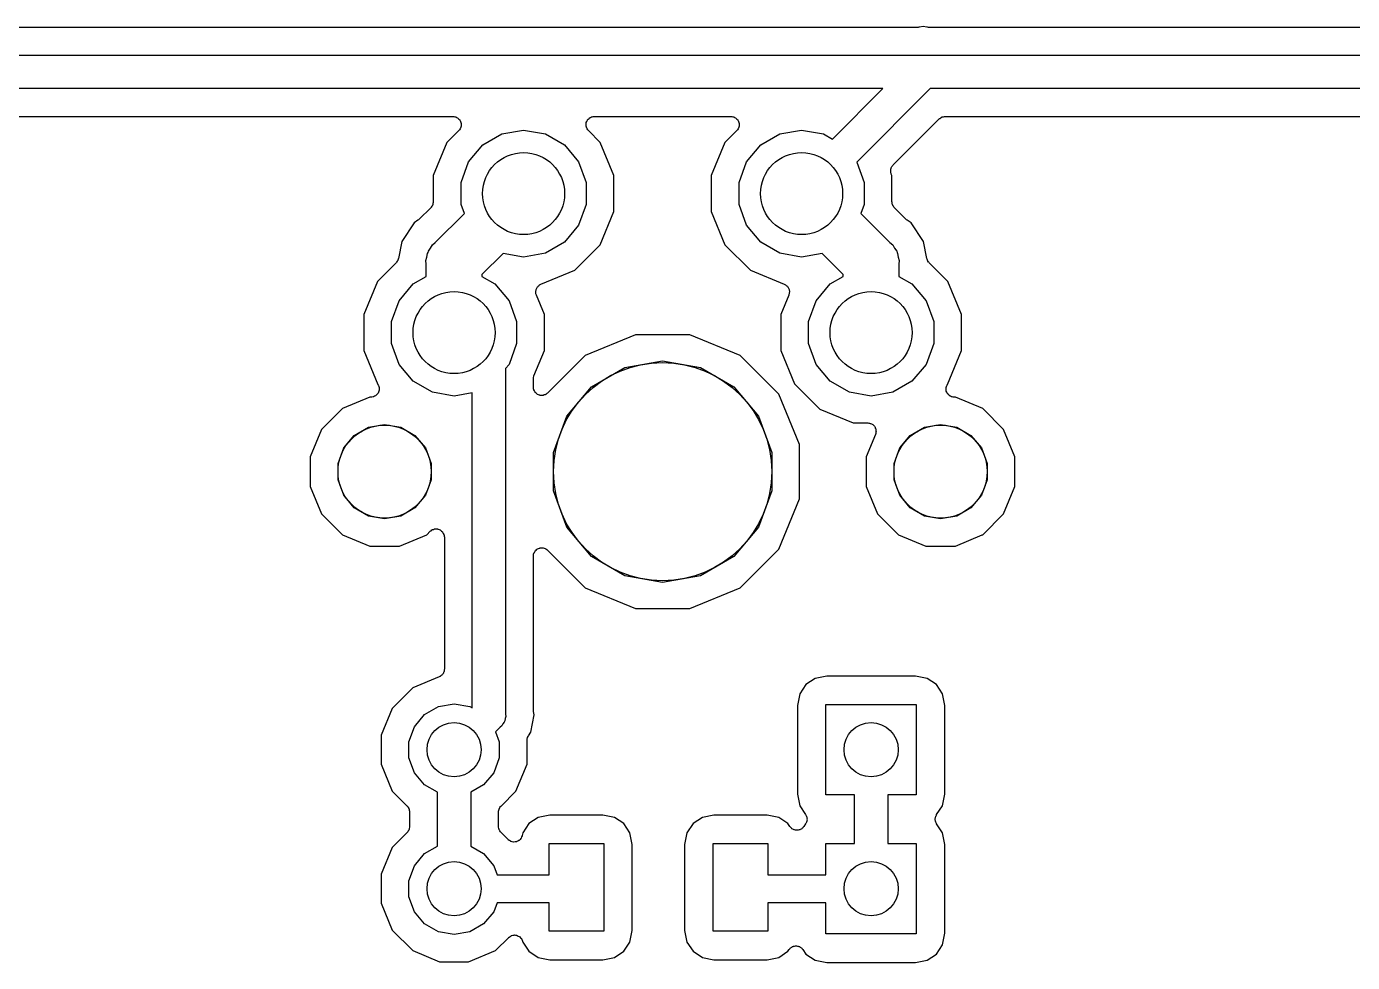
# Model space of a CAD drawing. Extents: x 24 to 196, y -189 to -31.
# Drawn here: x 117.92 to 142.15, y -71.2 to -54.1 of the extents above; entities that cross this region are included whole.
import ezdxf

# ---------------------------------------------------------------- set-up
doc = ezdxf.new("R2010")
doc.units = 0
doc.header["$MEASUREMENT"] = 0
doc.layers.add('BLACK', color=7, linetype='CONTINUOUS')

msp = doc.modelspace()

# ---------------------------------------------------------------- linework, layer by layer
at = {"layer": 'BLACK', "linetype": 'CONTINUOUS'}
for p, q in [((134.207, -54.1147), (116.935, -54.1147)), ((134.222, -54.1121), (134.207, -54.1147)), ((134.237, -54.1118), (134.222, -54.1121)), ((134.302, -54.0988), (134.237, -54.1118)), ((134.368, -54.1118), (134.302, -54.0988)), ((134.383, -54.1121), (134.368, -54.1118)), ((134.398, -54.1147), (134.383, -54.1121)), ((147.215, -54.1147), (134.398, -54.1147)), ((116.853, -54.6227), (134.262, -54.6227)), ((134.262, -54.6227), (134.276, -54.6192)), ((134.276, -54.6192), (134.316, -54.6227)), ((134.316, -54.6227), (147.297, -54.6227)), ((133.567, -55.2323), (116.966, -55.2323)), ((132.643, -56.1555), (133.567, -55.2323)), ((134.429, -55.2323), (133.087, -56.5743)), ((147.184, -55.2323), (134.429, -55.2323)), ((117.24, -55.7403), (125.707, -55.7403)), ((125.707, -55.7403), (125.727, -55.7438)), ((125.727, -55.7438), (125.746, -55.7455)), ((125.746, -55.7455), (125.752, -55.7483)), ((125.752, -55.7483), (125.759, -55.7495)), ((125.759, -55.7495), (125.776, -55.7594)), ((125.776, -55.7594), (125.794, -55.7679)), ((125.794, -55.7679), (125.799, -55.7726)), ((125.799, -55.7726), (125.805, -55.776)), ((125.805, -55.776), (125.818, -55.7912)), ((125.818, -55.7912), (125.832, -55.8053)), ((125.839, -55.9689), (125.826, -55.9842)), ((125.832, -55.8053), (125.835, -55.8114)), ((125.835, -55.8114), (125.839, -55.8165)), ((125.839, -55.8165), (125.846, -55.8352)), ((125.841, -55.9626), (125.839, -55.9689)), ((125.845, -55.9571), (125.841, -55.9626)), ((125.85, -55.9379), (125.845, -55.9571)), ((125.846, -55.8352), (125.854, -55.8533)), ((125.857, -55.9192), (125.85, -55.9379)), ((125.854, -55.8533), (125.855, -55.8599)), ((125.855, -55.8599), (125.857, -55.8662)), ((125.857, -55.8662), (125.857, -55.8862)), ((125.857, -55.8862), (125.859, -55.906)), ((125.859, -55.906), (125.857, -55.9125)), ((125.857, -55.9125), (125.857, -55.9192)), ((128.141, -55.906), (128.143, -55.8862)), ((128.143, -55.9125), (128.141, -55.906)), ((128.143, -55.8662), (128.145, -55.8599)), ((128.143, -55.8862), (128.143, -55.8662)), ((128.143, -55.9192), (128.143, -55.9125)), ((128.15, -55.9379), (128.143, -55.9192)), ((128.145, -55.8599), (128.146, -55.8533)), ((128.146, -55.8533), (128.154, -55.8352)), ((128.155, -55.9571), (128.15, -55.9379)), ((128.154, -55.8352), (128.161, -55.8165)), ((128.159, -55.9626), (128.155, -55.9571)), ((128.161, -55.9689), (128.159, -55.9626)), ((128.161, -55.8165), (128.165, -55.8114)), ((128.174, -55.9842), (128.161, -55.9689)), ((128.165, -55.8114), (128.168, -55.8053)), ((128.168, -55.8053), (128.182, -55.7912)), ((128.182, -55.7912), (128.195, -55.776)), ((128.195, -55.776), (128.201, -55.7726)), ((128.201, -55.7726), (128.206, -55.7679)), ((128.206, -55.7679), (128.224, -55.7594)), ((128.224, -55.7594), (128.241, -55.7495)), ((128.241, -55.7495), (128.248, -55.7483)), ((128.248, -55.7483), (128.254, -55.7455)), ((128.254, -55.7455), (128.273, -55.7438)), ((128.273, -55.7438), (128.293, -55.7403)), ((128.293, -55.7403), (130.787, -55.7403)), ((130.787, -55.7403), (130.807, -55.7438)), ((130.807, -55.7438), (130.826, -55.7455)), ((130.826, -55.7455), (130.832, -55.7483)), ((130.832, -55.7483), (130.839, -55.7495)), ((130.839, -55.7495), (130.856, -55.7594)), ((130.856, -55.7594), (130.874, -55.7679)), ((130.874, -55.7679), (130.879, -55.7726)), ((130.879, -55.7726), (130.885, -55.776)), ((130.885, -55.776), (130.898, -55.7912)), ((130.898, -55.7912), (130.912, -55.8053)), ((130.919, -55.9689), (130.906, -55.9842)), ((130.912, -55.8053), (130.915, -55.8114)), ((130.915, -55.8114), (130.919, -55.8165)), ((130.919, -55.8165), (130.926, -55.8352)), ((130.921, -55.9626), (130.919, -55.9689)), ((130.925, -55.9571), (130.921, -55.9626)), ((130.93, -55.9379), (130.925, -55.9571)), ((130.926, -55.8352), (130.934, -55.8533)), ((130.937, -55.9192), (130.93, -55.9379)), ((130.934, -55.8533), (130.935, -55.8599)), ((130.935, -55.8599), (130.937, -55.8662)), ((130.937, -55.8662), (130.937, -55.8862)), ((130.937, -55.8862), (130.939, -55.906)), ((130.939, -55.906), (130.937, -55.9125)), ((130.937, -55.9125), (130.937, -55.9192)), ((133.752, -56.6272), (134.595, -55.7849)), ((134.595, -55.7849), (134.6, -55.7811)), ((134.6, -55.7811), (134.604, -55.776)), ((134.604, -55.776), (134.622, -55.766)), ((134.622, -55.766), (134.638, -55.7546)), ((134.638, -55.7546), (134.644, -55.7528)), ((134.644, -55.7528), (134.65, -55.7495)), ((134.65, -55.7495), (134.67, -55.746)), ((134.67, -55.746), (134.689, -55.7409)), ((134.689, -55.7409), (134.696, -55.7415)), ((134.696, -55.7415), (134.702, -55.7403)), ((134.702, -55.7403), (146.91, -55.7403)), ((125.815, -56.0005), (125.6, -56.2148)), ((125.826, -55.9842), (125.815, -56.0005)), ((126.254, -56.2609), (126.603, -56.0594)), ((126.603, -56.0594), (127, -55.9894)), ((127, -55.9894), (127.397, -56.0594)), ((127.397, -56.0594), (127.746, -56.2609)), ((128.185, -56.0005), (128.174, -55.9842)), ((128.4, -56.2148), (128.185, -56.0005)), ((130.895, -56.0005), (130.68, -56.2148)), ((130.906, -55.9842), (130.895, -56.0005)), ((131.334, -56.2609), (131.683, -56.0594)), ((131.683, -56.0594), (132.08, -55.9894)), ((132.08, -55.9894), (132.477, -56.0594)), ((132.477, -56.0594), (132.643, -56.1555)), ((125.6, -56.2148), (125.349, -56.8216)), ((125.995, -56.5697), (126.254, -56.2609)), ((127.746, -56.2609), (128.005, -56.5697)), ((128.651, -56.8216), (128.4, -56.2148)), ((130.68, -56.2148), (130.429, -56.8216)), ((131.075, -56.5697), (131.334, -56.2609)), ((125.857, -56.9485), (125.995, -56.5697)), ((128.005, -56.5697), (128.143, -56.9485)), ((130.937, -56.9485), (131.075, -56.5697)), ((133.087, -56.5743), (133.223, -56.9485)), ((133.713, -56.7056), (133.715, -56.6891)), ((133.715, -56.6891), (133.719, -56.6802)), ((133.719, -56.6802), (133.722, -56.6705)), ((133.722, -56.6705), (133.731, -56.6569)), ((133.731, -56.6569), (133.739, -56.6422)), ((133.739, -56.6422), (133.747, -56.6354)), ((133.747, -56.6354), (133.752, -56.6272)), ((125.349, -56.8216), (125.349, -57.301)), ((128.651, -57.4784), (128.651, -56.8216)), ((130.429, -56.8216), (130.429, -57.4784)), ((133.708, -56.7217), (133.713, -56.7056)), ((133.709, -56.7316), (133.708, -56.7217)), ((133.708, -56.7416), (133.709, -56.7316)), ((133.711, -56.7578), (133.708, -56.7416)), ((133.713, -56.7744), (133.711, -56.7578)), ((133.717, -56.7835), (133.713, -56.7744)), ((133.719, -56.7933), (133.717, -56.7835)), ((133.731, -56.8216), (133.719, -56.7933)), ((133.731, -57.301), (133.731, -56.8216)), ((125.857, -57.3515), (125.857, -56.9485)), ((128.143, -56.9485), (128.143, -57.3515)), ((130.937, -57.3515), (130.937, -56.9485)), ((133.223, -56.9485), (133.223, -57.3515)), ((125.304, -57.4088), (125.093, -57.6202)), ((125.308, -57.4033), (125.304, -57.4088)), ((125.313, -57.399), (125.308, -57.4033)), ((125.323, -57.3817), (125.313, -57.399)), ((125.335, -57.3654), (125.323, -57.3817)), ((125.336, -57.359), (125.335, -57.3654)), ((125.34, -57.3532), (125.336, -57.359)), ((125.343, -57.3335), (125.34, -57.3532)), ((125.348, -57.3143), (125.343, -57.3335)), ((125.349, -57.301), (125.348, -57.3076)), ((125.348, -57.3076), (125.348, -57.3143)), ((125.917, -57.5151), (125.857, -57.3515)), ((128.143, -57.3515), (128.005, -57.7303)), ((131.075, -57.7303), (130.937, -57.3515)), ((133.223, -57.3515), (133.163, -57.5151)), ((133.732, -57.3076), (133.731, -57.301)), ((133.732, -57.3143), (133.732, -57.3076)), ((133.737, -57.3335), (133.732, -57.3143)), ((133.74, -57.3532), (133.737, -57.3335)), ((133.744, -57.359), (133.74, -57.3532)), ((133.745, -57.3654), (133.744, -57.359)), ((133.757, -57.3817), (133.745, -57.3654)), ((133.767, -57.399), (133.757, -57.3817)), ((133.772, -57.4033), (133.767, -57.399)), ((133.776, -57.4088), (133.772, -57.4033)), ((133.987, -57.6202), (133.776, -57.4088)), ((125.07, -57.6392), (124.998, -57.6875)), ((125.081, -57.6288), (125.07, -57.6392)), ((125.093, -57.6202), (125.081, -57.6288)), ((125.386, -58.0451), (125.917, -57.5151)), ((128.4, -58.0852), (128.651, -57.4784)), ((130.429, -57.4784), (130.68, -58.0852)), ((133.163, -57.5151), (133.694, -58.0451)), ((133.999, -57.6288), (133.987, -57.6202)), ((134.01, -57.6392), (133.999, -57.6288)), ((134.082, -57.6875), (134.01, -57.6392)), ((124.998, -57.6875), (124.773, -58.0236)), ((128.005, -57.7303), (127.746, -58.0391)), ((131.334, -58.0391), (131.075, -57.7303)), ((134.307, -58.0236), (134.082, -57.6875)), ((124.773, -58.0236), (124.711, -58.3347)), ((125.262, -58.202), (125.301, -58.1468)), ((125.301, -58.1468), (125.335, -58.0884)), ((125.335, -58.0884), (125.386, -58.0451)), ((127.746, -58.0391), (127.397, -58.2406)), ((127.935, -58.5497), (128.4, -58.0852)), ((130.68, -58.0852), (131.145, -58.5497)), ((131.683, -58.2406), (131.334, -58.0391)), ((133.694, -58.0451), (133.745, -58.0884)), ((133.745, -58.0884), (133.779, -58.1468)), ((133.779, -58.1468), (133.818, -58.202)), ((134.369, -58.3347), (134.307, -58.0236)), ((124.691, -58.3878), (124.679, -58.4015)), ((124.694, -58.38), (124.691, -58.3878)), ((124.699, -58.3732), (124.694, -58.38)), ((124.702, -58.362), (124.699, -58.3732)), ((124.705, -58.3571), (124.702, -58.362)), ((124.706, -58.349), (124.705, -58.3571)), ((124.71, -58.3385), (124.706, -58.349)), ((124.711, -58.3347), (124.71, -58.3385)), ((125.216, -58.375), (125.234, -58.31)), ((125.222, -58.4422), (125.216, -58.375)), ((125.234, -58.31), (125.245, -58.2436)), ((125.245, -58.2436), (125.257, -58.2239)), ((125.257, -58.2239), (125.262, -58.202)), ((126.624, -58.2443), (126.238, -58.6304)), ((127, -58.3106), (126.624, -58.2443)), ((127.397, -58.2406), (127, -58.3106)), ((132.08, -58.3106), (131.683, -58.2406)), ((132.456, -58.2443), (132.08, -58.3106)), ((132.842, -58.6304), (132.456, -58.2443)), ((133.818, -58.202), (133.823, -58.2239)), ((133.823, -58.2239), (133.835, -58.2436)), ((133.835, -58.2436), (133.846, -58.31)), ((133.846, -58.31), (133.864, -58.375)), ((133.864, -58.375), (133.858, -58.4422)), ((134.37, -58.3385), (134.369, -58.3347)), ((134.374, -58.349), (134.37, -58.3385)), ((134.375, -58.357), (134.374, -58.349)), ((134.378, -58.362), (134.375, -58.357)), ((134.381, -58.3732), (134.378, -58.362)), ((134.386, -58.38), (134.381, -58.3732)), ((134.389, -58.3878), (134.386, -58.38)), ((134.401, -58.4015), (134.389, -58.3878)), ((124.669, -58.4165), (124.33, -58.7548)), ((124.678, -58.4033), (124.669, -58.4165)), ((124.679, -58.4015), (124.678, -58.4029)), ((124.678, -58.4029), (124.678, -58.4033)), ((125.222, -58.6635), (125.222, -58.4422)), ((126.238, -58.6304), (126.238, -58.6635)), ((127.316, -58.8062), (127.935, -58.5497)), ((131.145, -58.5497), (131.764, -58.8062)), ((132.842, -58.6635), (132.842, -58.6304)), ((133.858, -58.4422), (133.858, -58.6635)), ((134.402, -58.4029), (134.401, -58.4015)), ((134.402, -58.4033), (134.402, -58.4029)), ((134.411, -58.4165), (134.402, -58.4033)), ((134.75, -58.7548), (134.411, -58.4165)), ((124.33, -58.7548), (124.079, -59.3616)), ((124.725, -59.1097), (124.984, -58.8009)), ((124.984, -58.8009), (125.222, -58.6635)), ((126.238, -58.6635), (126.476, -58.8009)), ((126.476, -58.8009), (126.735, -59.1097)), ((127.235, -58.8893), (127.239, -58.8766)), ((127.239, -58.8766), (127.247, -58.866)), ((127.247, -58.866), (127.253, -58.8542)), ((127.253, -58.8542), (127.263, -58.8452)), ((127.263, -58.8452), (127.271, -58.8346)), ((127.271, -58.8346), (127.283, -58.8275)), ((127.283, -58.8275), (127.292, -58.8184)), ((127.292, -58.8184), (127.305, -58.8133)), ((127.305, -58.8133), (127.316, -58.8062)), ((131.764, -58.8062), (131.775, -58.8133)), ((131.775, -58.8133), (131.788, -58.8184)), ((131.788, -58.8184), (131.797, -58.8275)), ((131.797, -58.8275), (131.809, -58.8346)), ((131.809, -58.8346), (131.817, -58.8452)), ((131.817, -58.8452), (131.827, -58.8542)), ((131.827, -58.8542), (131.833, -58.866)), ((131.833, -58.866), (131.841, -58.8766)), ((131.841, -58.8766), (131.845, -58.8893)), ((132.345, -59.1097), (132.604, -58.8009)), ((132.604, -58.8009), (132.842, -58.6635)), ((133.858, -58.6635), (134.096, -58.8009)), ((134.096, -58.8009), (134.355, -59.1097)), ((135.001, -59.3616), (134.75, -58.7548)), ((124.587, -59.4885), (124.725, -59.1097)), ((126.735, -59.1097), (126.873, -59.4885)), ((127.222, -58.9536), (127.224, -58.9404)), ((127.225, -58.9666), (127.222, -58.9536)), ((127.223, -58.9271), (127.227, -58.9144)), ((127.224, -58.9404), (127.223, -58.9271)), ((127.225, -58.98), (127.225, -58.9666)), ((127.231, -58.9923), (127.225, -58.98)), ((127.227, -58.9144), (127.229, -58.9012)), ((127.229, -58.9012), (127.235, -58.8893)), ((127.233, -59.0053), (127.231, -58.9923)), ((127.381, -59.3616), (127.233, -59.0053)), ((131.847, -59.0053), (131.699, -59.3616)), ((131.845, -58.8893), (131.851, -58.9012)), ((131.849, -58.9923), (131.847, -59.0053)), ((131.855, -58.98), (131.849, -58.9923)), ((131.851, -58.9012), (131.853, -58.9144)), ((131.853, -58.9144), (131.857, -58.9271)), ((131.858, -58.9536), (131.855, -58.9666)), ((131.855, -58.9666), (131.855, -58.98)), ((131.857, -58.9271), (131.856, -58.9404)), ((131.856, -58.9404), (131.858, -58.9536)), ((132.207, -59.4885), (132.345, -59.1097)), ((134.355, -59.1097), (134.493, -59.4885)), ((124.079, -59.3616), (124.079, -60.0184)), ((127.381, -60.0184), (127.381, -59.3616)), ((131.699, -59.3616), (131.699, -60.0184)), ((135.001, -60.0184), (135.001, -59.3616)), ((124.587, -59.8915), (124.587, -59.4885)), ((126.873, -59.4885), (126.873, -59.8915)), ((132.207, -59.8915), (132.207, -59.4885)), ((134.493, -59.4885), (134.493, -59.8915)), ((129.042, -59.7281), (128.123, -60.109)), ((130.038, -59.7281), (129.042, -59.7281)), ((130.957, -60.109), (130.038, -59.7281)), ((124.079, -60.0184), (124.335, -60.636)), ((124.725, -60.2703), (124.587, -59.8915)), ((126.873, -59.8915), (126.735, -60.2703)), ((127.189, -60.481), (127.381, -60.0184)), ((131.699, -60.0184), (131.95, -60.6252)), ((132.345, -60.2703), (132.207, -59.8915)), ((134.493, -59.8915), (134.355, -60.2703)), ((134.745, -60.636), (135.001, -60.0184)), ((124.984, -60.5791), (124.725, -60.2703)), ((126.735, -60.2703), (126.67, -60.3482)), ((128.123, -60.109), (127.438, -60.7938)), ((128.239, -60.679), (128.848, -60.3274)), ((128.848, -60.3274), (129.54, -60.2053)), ((129.54, -60.2053), (130.232, -60.3274)), ((130.232, -60.3274), (130.841, -60.679)), ((131.661, -60.8128), (130.957, -60.109)), ((132.604, -60.5791), (132.345, -60.2703)), ((134.355, -60.2703), (134.096, -60.5791)), ((126.67, -60.3482), (126.67, -66.6617)), ((127.178, -60.5326), (127.183, -60.51)), ((127.178, -60.536), (127.178, -60.5326)), ((127.178, -60.5393), (127.178, -60.536)), ((127.178, -60.6861), (127.178, -60.5393)), ((127.183, -60.51), (127.187, -60.4872)), ((127.187, -60.4872), (127.189, -60.4842)), ((127.189, -60.4842), (127.189, -60.481)), ((124.333, -60.8061), (124.319, -60.8202)), ((124.336, -60.8), (124.333, -60.8061)), ((124.335, -60.636), (124.34, -60.6425)), ((124.34, -60.7949), (124.336, -60.8)), ((124.34, -60.6425), (124.343, -60.6488)), ((124.347, -60.7762), (124.34, -60.7949)), ((124.343, -60.6488), (124.346, -60.6543)), ((124.346, -60.6543), (124.352, -60.6735)), ((124.356, -60.7581), (124.347, -60.7762)), ((124.352, -60.6735), (124.358, -60.6922)), ((124.358, -60.7452), (124.356, -60.7515)), ((124.356, -60.7515), (124.356, -60.7581)), ((124.358, -60.6922), (124.358, -60.6989)), ((124.358, -60.6989), (124.36, -60.7054)), ((124.36, -60.7054), (124.358, -60.7252)), ((124.358, -60.7252), (124.358, -60.7452)), ((125.333, -60.7806), (124.984, -60.5791)), ((125.73, -60.8506), (125.333, -60.7806)), ((126.06, -60.7924), (125.73, -60.8506)), ((126.06, -66.5474), (126.06, -60.7924)), ((127.181, -60.7057), (127.178, -60.6861)), ((127.183, -60.7255), (127.181, -60.7057)), ((127.186, -60.7316), (127.183, -60.7255)), ((127.187, -60.7382), (127.186, -60.7316)), ((127.197, -60.7554), (127.187, -60.7382)), ((127.205, -60.7735), (127.197, -60.7554)), ((127.21, -60.7782), (127.205, -60.7735)), ((127.213, -60.784), (127.21, -60.7782)), ((127.229, -60.7968), (127.213, -60.784)), ((127.243, -60.8109), (127.229, -60.7968)), ((127.249, -60.8137), (127.243, -60.8109)), ((127.254, -60.818), (127.249, -60.8137)), ((127.422, -60.8052), (127.406, -60.818)), ((127.438, -60.7938), (127.422, -60.8052)), ((127.787, -61.2177), (128.239, -60.679)), ((130.841, -60.679), (131.293, -61.2177)), ((132.042, -61.7323), (131.661, -60.8128)), ((131.95, -60.6252), (132.415, -61.0897)), ((132.953, -60.7806), (132.604, -60.5791)), ((133.35, -60.8506), (132.953, -60.7806)), ((133.747, -60.7806), (133.35, -60.8506)), ((134.096, -60.5791), (133.747, -60.7806)), ((134.72, -60.7054), (134.722, -60.6989)), ((134.722, -60.7252), (134.72, -60.7054)), ((134.722, -60.6922), (134.728, -60.6735)), ((134.722, -60.6989), (134.722, -60.6922)), ((134.722, -60.7452), (134.722, -60.7252)), ((134.724, -60.7515), (134.722, -60.7452)), ((134.724, -60.7581), (134.724, -60.7515)), ((134.733, -60.7762), (134.724, -60.7581)), ((134.728, -60.6735), (134.734, -60.6543)), ((134.74, -60.7949), (134.733, -60.7762)), ((134.734, -60.6543), (134.737, -60.6488)), ((134.737, -60.6488), (134.74, -60.6425)), ((134.74, -60.6425), (134.745, -60.636)), ((134.744, -60.8), (134.74, -60.7949)), ((134.747, -60.8061), (134.744, -60.8)), ((134.761, -60.8202), (134.747, -60.8061)), ((124.19, -60.8711), (123.69, -61.078)), ((124.208, -60.8711), (124.19, -60.8711)), ((124.228, -60.8676), (124.208, -60.8711)), ((124.248, -60.8659), (124.228, -60.8676)), ((124.254, -60.8631), (124.248, -60.8659)), ((124.26, -60.8619), (124.254, -60.8631)), ((124.278, -60.852), (124.26, -60.8619)), ((124.296, -60.8435), (124.278, -60.852)), ((124.3, -60.8388), (124.296, -60.8435)), ((124.306, -60.8354), (124.3, -60.8388)), ((124.319, -60.8202), (124.306, -60.8354)), ((127.273, -60.8248), (127.254, -60.818)), ((127.291, -60.8333), (127.273, -60.8248)), ((127.297, -60.8338), (127.291, -60.8333)), ((127.304, -60.8361), (127.297, -60.8338)), ((127.324, -60.8361), (127.304, -60.8361)), ((127.343, -60.8379), (127.324, -60.8361)), ((127.35, -60.8361), (127.343, -60.8379)), ((127.357, -60.8361), (127.35, -60.8361)), ((127.375, -60.8293), (127.357, -60.8361)), ((127.395, -60.8242), (127.375, -60.8293)), ((127.4, -60.8203), (127.395, -60.8242)), ((127.406, -60.818), (127.4, -60.8203)), ((134.774, -60.8354), (134.761, -60.8202)), ((134.78, -60.8388), (134.774, -60.8354)), ((134.784, -60.8435), (134.78, -60.8388)), ((134.802, -60.852), (134.784, -60.8435)), ((134.82, -60.8619), (134.802, -60.852)), ((134.826, -60.8631), (134.82, -60.8619)), ((134.832, -60.8659), (134.826, -60.8631)), ((134.852, -60.8676), (134.832, -60.8659)), ((134.872, -60.8711), (134.852, -60.8676)), ((134.89, -60.8711), (134.872, -60.8711)), ((135.39, -61.078), (134.89, -60.8711)), ((123.69, -61.078), (123.308, -61.4602)), ((127.546, -61.8784), (127.787, -61.2177)), ((131.293, -61.2177), (131.534, -61.8784)), ((132.415, -61.0897), (133.022, -61.341)), ((135.772, -61.4602), (135.39, -61.078)), ((123.308, -61.4602), (123.101, -61.9597)), ((123.905, -61.5681), (124.164, -61.4181)), ((124.164, -61.4181), (124.46, -61.366)), ((124.46, -61.366), (124.756, -61.4181)), ((124.756, -61.4181), (125.015, -61.5681)), ((133.022, -61.341), (133.289, -61.341)), ((133.289, -61.341), (133.306, -61.3439)), ((133.306, -61.3439), (133.322, -61.3446)), ((133.322, -61.3446), (133.332, -61.3484)), ((133.332, -61.3484), (133.341, -61.3502)), ((133.341, -61.3502), (133.356, -61.3585)), ((133.356, -61.3585), (133.371, -61.3649)), ((133.371, -61.3649), (133.379, -61.3716)), ((133.379, -61.3716), (133.387, -61.3767)), ((133.387, -61.3767), (133.398, -61.3894)), ((133.398, -61.3894), (133.41, -61.4006)), ((133.41, -61.4006), (133.415, -61.4095)), ((133.415, -61.4095), (133.421, -61.4172)), ((133.421, -61.4172), (133.427, -61.4328)), ((133.427, -61.4328), (133.435, -61.4476)), ((133.434, -61.5355), (133.43, -61.5517)), ((133.439, -61.5199), (133.434, -61.5355)), ((133.435, -61.4476), (133.436, -61.4575)), ((133.436, -61.4575), (133.439, -61.4669)), ((133.439, -61.4669), (133.439, -61.4836)), ((133.439, -61.4836), (133.442, -61.5)), ((133.442, -61.5), (133.439, -61.5098)), ((133.439, -61.5098), (133.439, -61.5199)), ((134.065, -61.5681), (134.324, -61.4181)), ((134.324, -61.4181), (134.62, -61.366)), ((134.62, -61.366), (134.916, -61.4181)), ((134.916, -61.4181), (135.175, -61.5681)), ((135.979, -61.9597), (135.772, -61.4602)), ((123.712, -61.798), (123.905, -61.5681)), ((125.015, -61.5681), (125.208, -61.798)), ((132.042, -62.7277), (132.042, -61.7323)), ((133.43, -61.5517), (133.261, -61.9597)), ((133.872, -61.798), (134.065, -61.5681)), ((135.175, -61.5681), (135.368, -61.798)), ((123.101, -61.9597), (123.101, -62.5003)), ((123.609, -62.08), (123.712, -61.798)), ((125.208, -61.798), (125.311, -62.08)), ((127.546, -62.5816), (127.546, -61.8784)), ((131.534, -61.8784), (131.534, -62.5816)), ((133.261, -61.9597), (133.261, -62.5003)), ((133.769, -62.08), (133.872, -61.798)), ((135.368, -61.798), (135.471, -62.08)), ((135.979, -62.5003), (135.979, -61.9597)), ((123.609, -62.38), (123.609, -62.08)), ((125.311, -62.08), (125.311, -62.38)), ((133.769, -62.38), (133.769, -62.08)), ((135.471, -62.08), (135.471, -62.38)), ((123.101, -62.5003), (123.308, -62.9998)), ((123.712, -62.662), (123.609, -62.38)), ((125.311, -62.38), (125.208, -62.662)), ((133.261, -62.5003), (133.468, -62.9998)), ((133.872, -62.662), (133.769, -62.38)), ((135.471, -62.38), (135.368, -62.662)), ((135.772, -62.9998), (135.979, -62.5003)), ((123.905, -62.8919), (123.712, -62.662)), ((125.208, -62.662), (125.015, -62.8919)), ((127.787, -63.2423), (127.546, -62.5816)), ((131.534, -62.5816), (131.293, -63.2423)), ((131.661, -63.6472), (132.042, -62.7277)), ((134.065, -62.8919), (133.872, -62.662)), ((135.368, -62.662), (135.175, -62.8919)), ((124.164, -63.0419), (123.905, -62.8919)), ((125.015, -62.8919), (124.756, -63.0419)), ((134.324, -63.0419), (134.065, -62.8919)), ((135.175, -62.8919), (134.916, -63.0419)), ((123.308, -62.9998), (123.69, -63.382)), ((124.46, -63.094), (124.164, -63.0419)), ((124.756, -63.0419), (124.46, -63.094)), ((133.468, -62.9998), (133.85, -63.382)), ((134.62, -63.094), (134.324, -63.0419)), ((134.916, -63.0419), (134.62, -63.094)), ((135.39, -63.382), (135.772, -62.9998)), ((123.69, -63.382), (124.19, -63.5889)), ((124.73, -63.5889), (125.23, -63.382)), ((125.23, -63.382), (125.292, -63.3197)), ((125.292, -63.3197), (125.308, -63.3083)), ((125.308, -63.3083), (125.324, -63.2955)), ((125.324, -63.2955), (125.33, -63.2932)), ((125.33, -63.2932), (125.335, -63.2894)), ((125.335, -63.2894), (125.355, -63.2842)), ((125.355, -63.2842), (125.373, -63.2774)), ((125.373, -63.2774), (125.38, -63.2774)), ((125.38, -63.2774), (125.387, -63.2757)), ((125.387, -63.2757), (125.406, -63.2774)), ((125.406, -63.2774), (125.426, -63.2774)), ((125.426, -63.2774), (125.433, -63.2797)), ((125.433, -63.2797), (125.439, -63.2803)), ((125.439, -63.2803), (125.457, -63.2887)), ((125.457, -63.2887), (125.476, -63.2955)), ((125.476, -63.2955), (125.481, -63.2998)), ((125.481, -63.2998), (125.487, -63.3027)), ((125.487, -63.3027), (125.501, -63.3167)), ((125.501, -63.3167), (125.517, -63.3295)), ((125.517, -63.3295), (125.52, -63.3353)), ((125.52, -63.3353), (125.525, -63.3401)), ((125.525, -63.3401), (125.533, -63.3581)), ((125.533, -63.3581), (125.543, -63.3754)), ((125.543, -63.3754), (125.544, -63.382)), ((125.544, -63.382), (125.547, -63.3881)), ((125.547, -63.3881), (125.549, -63.4079)), ((125.549, -63.4079), (125.552, -63.4275)), ((125.552, -63.4275), (125.552, -65.8384)), ((128.239, -63.781), (127.787, -63.2423)), ((131.293, -63.2423), (130.841, -63.781)), ((133.85, -63.382), (134.35, -63.5889)), ((134.89, -63.5889), (135.38, -63.3862)), ((135.38, -63.3862), (135.39, -63.382)), ((135.38, -63.3862), (135.38, -63.3862)), ((124.19, -63.5889), (124.73, -63.5889)), ((127.186, -63.7284), (127.187, -63.7218)), ((127.187, -63.7218), (127.197, -63.7046)), ((127.197, -63.7046), (127.205, -63.6865)), ((127.205, -63.6865), (127.21, -63.6818)), ((127.21, -63.6818), (127.213, -63.676)), ((127.213, -63.676), (127.229, -63.6632)), ((127.229, -63.6632), (127.243, -63.6491)), ((127.243, -63.6491), (127.249, -63.6463)), ((127.249, -63.6463), (127.254, -63.642)), ((127.254, -63.642), (127.273, -63.6352)), ((127.273, -63.6352), (127.291, -63.6267)), ((127.291, -63.6267), (127.297, -63.6262)), ((127.297, -63.6262), (127.304, -63.6239)), ((127.304, -63.6239), (127.324, -63.6239)), ((127.324, -63.6239), (127.343, -63.6221)), ((127.343, -63.6221), (127.35, -63.6239)), ((127.35, -63.6239), (127.357, -63.6239)), ((127.357, -63.6239), (127.375, -63.6307)), ((127.375, -63.6307), (127.395, -63.6358)), ((127.395, -63.6358), (127.4, -63.6397)), ((127.4, -63.6397), (127.406, -63.642)), ((127.406, -63.642), (127.422, -63.6548)), ((127.422, -63.6548), (127.438, -63.6662)), ((127.438, -63.6662), (128.123, -64.351)), ((130.957, -64.351), (131.661, -63.6472)), ((134.35, -63.5889), (134.89, -63.5889)), ((127.178, -63.7739), (127.181, -63.7543)), ((127.178, -66.5799), (127.178, -63.7739)), ((127.181, -63.7543), (127.183, -63.7345)), ((127.183, -63.7345), (127.186, -63.7284)), ((128.848, -64.1326), (128.239, -63.781)), ((130.841, -63.781), (130.232, -64.1326)), ((129.54, -64.2547), (128.848, -64.1326)), ((130.232, -64.1326), (129.54, -64.2547)), ((128.123, -64.351), (129.042, -64.7319)), ((130.038, -64.7319), (130.957, -64.351)), ((129.042, -64.7319), (130.038, -64.7319)), ((125.538, -65.8993), (125.535, -65.9088)), ((125.543, -65.8906), (125.538, -65.8993)), ((125.546, -65.8742), (125.543, -65.8906)), ((125.551, -65.8583), (125.546, -65.8742)), ((125.552, -65.8384), (125.55, -65.8483)), ((125.55, -65.8483), (125.551, -65.8583)), ((125.458, -65.9792), (124.975, -66.1795)), ((125.467, -65.9739), (125.458, -65.9792)), ((125.476, -65.9704), (125.467, -65.9739)), ((125.489, -65.9597), (125.476, -65.9704)), ((125.503, -65.9508), (125.489, -65.9597)), ((125.509, -65.9429), (125.503, -65.9508)), ((125.517, -65.9364), (125.509, -65.9429)), ((125.525, -65.922), (125.517, -65.9364)), ((125.535, -65.9088), (125.525, -65.922)), ((132.158, -66.1183), (132.046, -66.2863)), ((132.326, -66.006), (132.158, -66.1183)), ((132.54, -65.9636), (132.326, -66.006)), ((134.16, -65.9636), (132.54, -65.9636)), ((134.374, -66.006), (134.16, -65.9636)), ((134.542, -66.1183), (134.374, -66.006)), ((134.654, -66.2863), (134.542, -66.1183)), ((124.975, -66.1795), (124.6, -66.5546)), ((132.046, -66.2863), (132.004, -66.4995)), ((134.696, -66.4995), (134.654, -66.2863)), ((124.6, -66.5546), (124.396, -67.0447)), ((125.191, -66.6679), (125.443, -66.5223)), ((125.443, -66.5223), (125.73, -66.4718)), ((125.73, -66.4718), (126.017, -66.5223)), ((126.017, -66.5223), (126.06, -66.5474)), ((127.18, -66.5947), (127.178, -66.5799)), ((127.181, -66.6097), (127.18, -66.5947)), ((127.194, -66.675), (127.181, -66.6097)), ((132.004, -66.4995), (132.004, -68.1205)), ((132.524, -68.1355), (132.524, -66.4845)), ((132.524, -66.4845), (134.175, -66.4845)), ((134.175, -66.4845), (134.175, -68.1355)), ((134.696, -68.1205), (134.696, -66.4995)), ((125.004, -66.8909), (125.191, -66.6679)), ((126.622, -66.8389), (126.602, -66.8739)), ((126.646, -66.8058), (126.622, -66.8389)), ((126.649, -66.7926), (126.646, -66.8058)), ((126.656, -66.7809), (126.649, -66.7926)), ((126.663, -66.741), (126.656, -66.7809)), ((126.673, -66.702), (126.663, -66.741)), ((126.67, -66.6617), (126.673, -66.702)), ((127.131, -66.9921), (127.194, -66.675)), ((124.396, -67.0447), (124.396, -67.5752)), ((124.904, -67.1644), (125.004, -66.8909)), ((126.571, -66.8999), (126.489, -66.982)), ((126.489, -66.982), (126.555, -67.1644)), ((126.602, -66.8739), (126.571, -66.8999)), ((127.067, -67.1209), (127.068, -67.1026)), ((127.068, -67.1026), (127.071, -67.095)), ((127.071, -67.095), (127.073, -67.0867)), ((127.073, -67.0867), (127.082, -67.0709)), ((127.082, -67.0709), (127.089, -67.0542)), ((127.089, -67.0542), (127.131, -66.9921)), ((124.904, -67.4556), (124.904, -67.1644)), ((126.555, -67.1644), (126.555, -67.4556)), ((127.063, -67.1389), (127.067, -67.1209)), ((127.063, -67.5752), (127.063, -67.1389)), ((124.396, -67.5752), (124.6, -68.0654)), ((125.004, -67.7291), (124.904, -67.4556)), ((126.555, -67.4556), (126.456, -67.7291)), ((126.86, -68.0654), (127.063, -67.5752)), ((125.191, -67.9521), (125.004, -67.7291)), ((126.456, -67.7291), (126.269, -67.9521)), ((124.6, -68.0654), (124.873, -68.3384)), ((125.425, -68.0872), (125.191, -67.9521)), ((126.269, -67.9521), (126.035, -68.0872)), ((126.587, -68.3384), (126.86, -68.0654)), ((125.425, -69.0728), (125.425, -68.0872)), ((126.035, -68.0872), (126.035, -69.0728)), ((132.004, -68.1205), (132.046, -68.3337)), ((133.045, -68.1355), (132.524, -68.1355)), ((133.045, -69.0245), (133.045, -68.1355)), ((134.175, -68.1355), (133.655, -68.1355)), ((133.655, -68.1355), (133.655, -69.0245)), ((134.654, -68.3337), (134.696, -68.1205)), ((124.873, -68.3384), (124.876, -68.3439)), ((124.876, -68.3439), (124.882, -68.3482)), ((124.882, -68.3482), (124.892, -68.3655)), ((124.892, -68.3655), (124.903, -68.3818)), ((124.903, -68.3818), (124.905, -68.3882)), ((124.905, -68.3882), (124.908, -68.3941)), ((124.908, -68.3941), (124.911, -68.4137)), ((124.911, -68.4137), (124.917, -68.4329)), ((124.917, -68.4329), (124.916, -68.4396)), ((124.916, -68.4396), (124.917, -68.4462)), ((124.917, -68.4462), (124.917, -68.7138)), ((126.543, -68.4329), (126.549, -68.4137)), ((126.544, -68.4396), (126.543, -68.4329)), ((126.543, -68.4462), (126.544, -68.4396)), ((126.543, -68.7138), (126.543, -68.4462)), ((126.549, -68.4137), (126.552, -68.3941)), ((126.552, -68.3941), (126.555, -68.3882)), ((126.555, -68.3882), (126.557, -68.3818)), ((126.557, -68.3818), (126.568, -68.3655)), ((126.568, -68.3655), (126.578, -68.3482)), ((126.578, -68.3482), (126.584, -68.3439)), ((126.584, -68.3439), (126.587, -68.3384)), ((127.266, -68.5461), (127.098, -68.6584)), ((127.479, -68.5037), (127.266, -68.5461)), ((128.449, -68.5037), (127.479, -68.5037)), ((128.662, -68.5461), (128.449, -68.5037)), ((128.83, -68.6584), (128.662, -68.5461)), ((130.266, -68.5461), (130.098, -68.6584)), ((130.479, -68.5037), (130.266, -68.5461)), ((131.449, -68.5037), (130.479, -68.5037)), ((131.662, -68.5461), (131.449, -68.5037)), ((131.83, -68.6584), (131.662, -68.5461)), ((132.046, -68.3337), (132.154, -68.4953)), ((132.154, -68.4953), (132.158, -68.5045)), ((132.158, -68.5045), (132.164, -68.5126)), ((132.164, -68.5126), (132.169, -68.5286)), ((132.169, -68.5286), (132.175, -68.5438)), ((132.175, -68.5438), (132.176, -68.5538)), ((132.176, -68.5538), (132.179, -68.5634)), ((132.179, -68.5634), (132.178, -68.58)), ((134.521, -68.5634), (134.524, -68.5538)), ((134.522, -68.58), (134.521, -68.5634)), ((134.524, -68.5538), (134.525, -68.5438)), ((134.525, -68.5438), (134.531, -68.5286)), ((134.531, -68.5286), (134.536, -68.5126)), ((134.536, -68.5126), (134.542, -68.5045)), ((134.542, -68.5045), (134.546, -68.4953)), ((134.546, -68.4953), (134.654, -68.3337)), ((124.891, -68.7945), (124.882, -68.8118)), ((124.903, -68.7782), (124.891, -68.7945)), ((124.905, -68.7717), (124.903, -68.7782)), ((124.908, -68.7659), (124.905, -68.7717)), ((124.911, -68.7463), (124.908, -68.7659)), ((124.917, -68.7271), (124.911, -68.7463)), ((124.917, -68.7138), (124.916, -68.7204)), ((124.916, -68.7204), (124.917, -68.7271)), ((126.544, -68.7204), (126.543, -68.7138)), ((126.543, -68.7271), (126.544, -68.7204)), ((126.549, -68.7463), (126.543, -68.7271)), ((126.552, -68.7659), (126.549, -68.7463)), ((126.555, -68.7717), (126.552, -68.7659)), ((126.557, -68.7782), (126.555, -68.7717)), ((126.568, -68.7945), (126.557, -68.7782)), ((126.578, -68.8118), (126.568, -68.7945)), ((127.098, -68.6584), (126.985, -68.8264)), ((128.942, -68.8264), (128.83, -68.6584)), ((130.098, -68.6584), (129.985, -68.8264)), ((131.867, -68.7143), (131.83, -68.6584)), ((131.879, -68.7263), (131.867, -68.7143)), ((131.889, -68.7397), (131.879, -68.7263)), ((131.897, -68.7452), (131.889, -68.7397)), ((131.904, -68.7525), (131.897, -68.7452)), ((131.919, -68.7598), (131.904, -68.7525)), ((131.933, -68.7691), (131.919, -68.7598)), ((131.942, -68.7715), (131.933, -68.7691)), ((131.951, -68.7759), (131.942, -68.7715)), ((131.968, -68.7777), (131.951, -68.7759)), ((131.984, -68.7817), (131.968, -68.7777)), ((131.994, -68.7806), (131.984, -68.7817)), ((132.004, -68.7817), (131.994, -68.7806)), ((132.02, -68.7777), (132.004, -68.7817)), ((132.037, -68.7759), (132.02, -68.7777)), ((132.046, -68.7715), (132.037, -68.7759)), ((132.055, -68.7691), (132.046, -68.7715)), ((132.069, -68.7598), (132.055, -68.7691)), ((132.084, -68.7525), (132.069, -68.7598)), ((132.091, -68.7452), (132.084, -68.7525)), ((132.1, -68.7397), (132.091, -68.7452)), ((132.109, -68.7263), (132.1, -68.7397)), ((132.121, -68.7143), (132.109, -68.7263)), ((132.154, -68.6647), (132.121, -68.7143)), ((132.158, -68.6555), (132.154, -68.6647)), ((132.164, -68.6474), (132.158, -68.6555)), ((132.169, -68.6314), (132.164, -68.6474)), ((132.175, -68.6162), (132.169, -68.6314)), ((132.176, -68.6062), (132.175, -68.6162)), ((132.179, -68.5966), (132.176, -68.6062)), ((132.178, -68.58), (132.179, -68.5966)), ((134.521, -68.5966), (134.522, -68.58)), ((134.524, -68.6062), (134.521, -68.5966)), ((134.525, -68.6162), (134.524, -68.6062)), ((134.531, -68.6314), (134.525, -68.6162)), ((134.536, -68.6474), (134.531, -68.6314)), ((134.542, -68.6555), (134.536, -68.6474)), ((134.546, -68.6647), (134.542, -68.6555)), ((134.654, -68.8263), (134.546, -68.6647)), ((124.873, -68.8216), (124.6, -69.0946)), ((124.876, -68.8161), (124.873, -68.8216)), ((124.882, -68.8118), (124.876, -68.8161)), ((126.584, -68.8161), (126.578, -68.8118)), ((126.587, -68.8216), (126.584, -68.8161)), ((126.718, -68.9526), (126.587, -68.8216)), ((126.723, -68.9555), (126.718, -68.9526)), ((126.726, -68.9594), (126.723, -68.9555)), ((126.744, -68.9706), (126.726, -68.9594)), ((126.762, -68.983), (126.744, -68.9706)), ((126.767, -68.9843), (126.762, -68.983)), ((126.771, -68.9869), (126.767, -68.9843)), ((126.792, -68.9911), (126.771, -68.9869)), ((126.813, -68.9967), (126.792, -68.9911)), ((126.818, -68.9962), (126.813, -68.9967)), ((126.823, -68.9972), (126.818, -68.9962)), ((126.844, -68.9939), (126.823, -68.9972)), ((126.866, -68.992), (126.844, -68.9939)), ((126.87, -68.9899), (126.866, -68.992)), ((126.875, -68.9891), (126.87, -68.9899)), ((126.894, -68.9788), (126.875, -68.9891)), ((126.914, -68.9697), (126.894, -68.9788)), ((126.917, -68.9661), (126.914, -68.9697)), ((126.922, -68.9637), (126.917, -68.9661)), ((126.936, -68.9475), (126.922, -68.9637)), ((126.951, -68.9323), (126.936, -68.9475)), ((126.953, -68.9277), (126.951, -68.9323)), ((126.957, -68.9239), (126.953, -68.9277)), ((126.964, -68.9038), (126.957, -68.9239)), ((126.973, -68.8843), (126.964, -68.9038)), ((126.974, -68.8793), (126.973, -68.8843)), ((126.976, -68.8746), (126.974, -68.8793)), ((126.985, -68.8264), (126.976, -68.8746)), ((127.464, -69.596), (127.464, -69.0246)), ((127.464, -69.0246), (128.464, -69.0246)), ((128.464, -69.0246), (128.464, -70.6246)), ((128.985, -69.0396), (128.942, -68.8264)), ((128.985, -70.6096), (128.985, -69.0396)), ((129.985, -68.8264), (129.943, -69.0396)), ((129.943, -69.0396), (129.943, -70.6096)), ((130.464, -70.6246), (130.464, -69.0246)), ((130.464, -69.0246), (131.464, -69.0246)), ((131.464, -69.0246), (131.464, -69.596)), ((132.524, -69.596), (132.524, -69.0245)), ((132.524, -69.0245), (133.045, -69.0245)), ((133.655, -69.0245), (134.175, -69.0245)), ((134.175, -69.0245), (134.175, -70.6755)), ((134.696, -69.0395), (134.654, -68.8263)), ((134.696, -70.6605), (134.696, -69.0395)), ((124.6, -69.0946), (124.396, -69.5847)), ((125.004, -69.4309), (125.191, -69.2079)), ((125.191, -69.2079), (125.425, -69.0728)), ((126.035, -69.0728), (126.269, -69.2079)), ((126.269, -69.2079), (126.456, -69.4309)), ((124.904, -69.7044), (125.004, -69.4309)), ((126.456, -69.4309), (126.516, -69.596)), ((124.396, -69.5847), (124.396, -70.1153)), ((124.904, -69.9956), (124.904, -69.7044)), ((126.516, -69.596), (127.464, -69.596)), ((131.464, -69.596), (132.524, -69.596)), ((125.004, -70.2691), (124.904, -69.9956)), ((124.396, -70.1153), (124.6, -70.6054)), ((126.516, -70.104), (126.456, -70.2691)), ((127.464, -70.104), (126.516, -70.104)), ((127.464, -70.6246), (127.464, -70.104)), ((132.524, -70.104), (131.464, -70.104)), ((131.464, -70.104), (131.464, -70.6246)), ((132.524, -70.6755), (132.524, -70.104)), ((125.191, -70.4921), (125.004, -70.2691)), ((125.443, -70.6377), (125.191, -70.4921)), ((126.269, -70.4921), (126.017, -70.6377)), ((126.456, -70.2691), (126.269, -70.4921)), ((124.6, -70.6054), (124.975, -70.9805)), ((125.73, -70.6882), (125.443, -70.6377)), ((126.017, -70.6377), (125.73, -70.6882)), ((126.485, -70.9805), (126.727, -70.739)), ((126.727, -70.739), (126.731, -70.7361)), ((126.731, -70.7361), (126.734, -70.7322)), ((126.734, -70.7322), (126.753, -70.721)), ((126.753, -70.721), (126.77, -70.7086)), ((126.77, -70.7086), (126.775, -70.7073)), ((126.775, -70.7073), (126.779, -70.7047)), ((126.779, -70.7047), (126.801, -70.7005)), ((126.801, -70.7005), (126.821, -70.6949)), ((126.821, -70.6949), (126.826, -70.6954)), ((126.826, -70.6954), (126.831, -70.6944)), ((126.831, -70.6944), (126.853, -70.6976)), ((126.853, -70.6976), (126.874, -70.6995)), ((126.874, -70.6995), (126.879, -70.7017)), ((126.879, -70.7017), (126.884, -70.7024)), ((126.884, -70.7024), (126.903, -70.7128)), ((126.903, -70.7128), (126.922, -70.7219)), ((126.922, -70.7219), (126.926, -70.7255)), ((126.926, -70.7255), (126.93, -70.7279)), ((126.93, -70.7279), (126.944, -70.7441)), ((126.944, -70.7441), (126.959, -70.7593)), ((128.464, -70.6246), (127.464, -70.6246)), ((128.942, -70.8228), (128.985, -70.6096)), ((129.943, -70.6096), (129.985, -70.8228)), ((131.464, -70.6246), (130.464, -70.6246)), ((134.175, -70.6755), (132.524, -70.6755)), ((134.654, -70.8737), (134.696, -70.6605)), ((124.975, -70.9805), (125.465, -71.1835)), ((125.995, -71.1835), (126.485, -70.9805)), ((126.959, -70.7593), (126.962, -70.7639)), ((126.962, -70.7639), (126.965, -70.7677)), ((126.965, -70.7677), (126.973, -70.7878)), ((126.973, -70.7878), (126.982, -70.8073)), ((126.982, -70.8073), (126.982, -70.8123)), ((126.982, -70.8123), (126.984, -70.817)), ((126.984, -70.817), (126.985, -70.8228)), ((126.985, -70.8228), (127.098, -70.9908)), ((127.098, -70.9908), (127.266, -71.1031)), ((128.662, -71.1031), (128.83, -70.9908)), ((128.83, -70.9908), (128.942, -70.8228)), ((129.985, -70.8228), (130.098, -70.9908)), ((130.098, -70.9908), (130.266, -71.1031)), ((131.662, -71.1031), (131.83, -70.9908)), ((131.83, -70.9908), (131.85, -70.9603)), ((131.85, -70.9603), (131.862, -70.9483)), ((131.862, -70.9483), (131.872, -70.9349)), ((131.872, -70.9349), (131.88, -70.9294)), ((131.88, -70.9294), (131.887, -70.9221)), ((131.887, -70.9221), (131.902, -70.9148)), ((131.902, -70.9148), (131.916, -70.9055)), ((131.916, -70.9055), (131.926, -70.9031)), ((131.926, -70.9031), (131.934, -70.8987)), ((131.934, -70.8987), (131.951, -70.8969)), ((131.951, -70.8969), (131.967, -70.8929)), ((131.967, -70.8929), (131.977, -70.894)), ((131.977, -70.894), (131.987, -70.8929)), ((131.987, -70.8929), (132.003, -70.8969)), ((132.003, -70.8969), (132.02, -70.8987)), ((132.02, -70.8987), (132.029, -70.9031)), ((132.029, -70.9031), (132.039, -70.9055)), ((132.039, -70.9055), (132.052, -70.9148)), ((132.052, -70.9148), (132.067, -70.9221)), ((132.067, -70.9221), (132.074, -70.9294)), ((132.074, -70.9294), (132.083, -70.9349)), ((132.083, -70.9349), (132.092, -70.9483)), ((132.092, -70.9483), (132.104, -70.9603)), ((132.104, -70.9603), (132.158, -71.0417)), ((134.542, -71.0417), (134.654, -70.8737)), ((125.465, -71.1835), (125.995, -71.1835)), ((127.266, -71.1031), (127.479, -71.1455)), ((127.479, -71.1455), (128.449, -71.1455)), ((128.449, -71.1455), (128.662, -71.1031)), ((130.266, -71.1031), (130.479, -71.1455)), ((130.479, -71.1455), (131.449, -71.1455)), ((131.449, -71.1455), (131.662, -71.1031)), ((132.158, -71.0417), (132.326, -71.154)), ((132.326, -71.154), (132.54, -71.1964)), ((132.54, -71.1964), (134.16, -71.1964)), ((134.16, -71.1964), (134.374, -71.154)), ((134.374, -71.154), (134.542, -71.0417))]:
    msp.add_line(p, q, dxfattribs=at)
at = {"layer": 'BLACK'}
for centre, radius in [((127, -57.15), 0.7493), ((132.08, -57.15), 0.7493), ((125.73, -59.69), 0.7493), ((133.35, -59.69), 0.7493), ((129.54, -62.23), 1.9939), ((124.46, -62.23), 0.8509), ((134.62, -62.23), 0.8509), ((125.73, -67.31), 0.4953), ((133.35, -67.31), 0.4953), ((125.73, -69.85), 0.4953), ((133.35, -69.85), 0.4953)]:
    msp.add_circle(centre, radius, dxfattribs=at)

doc.saveas('drawing.dxf')
